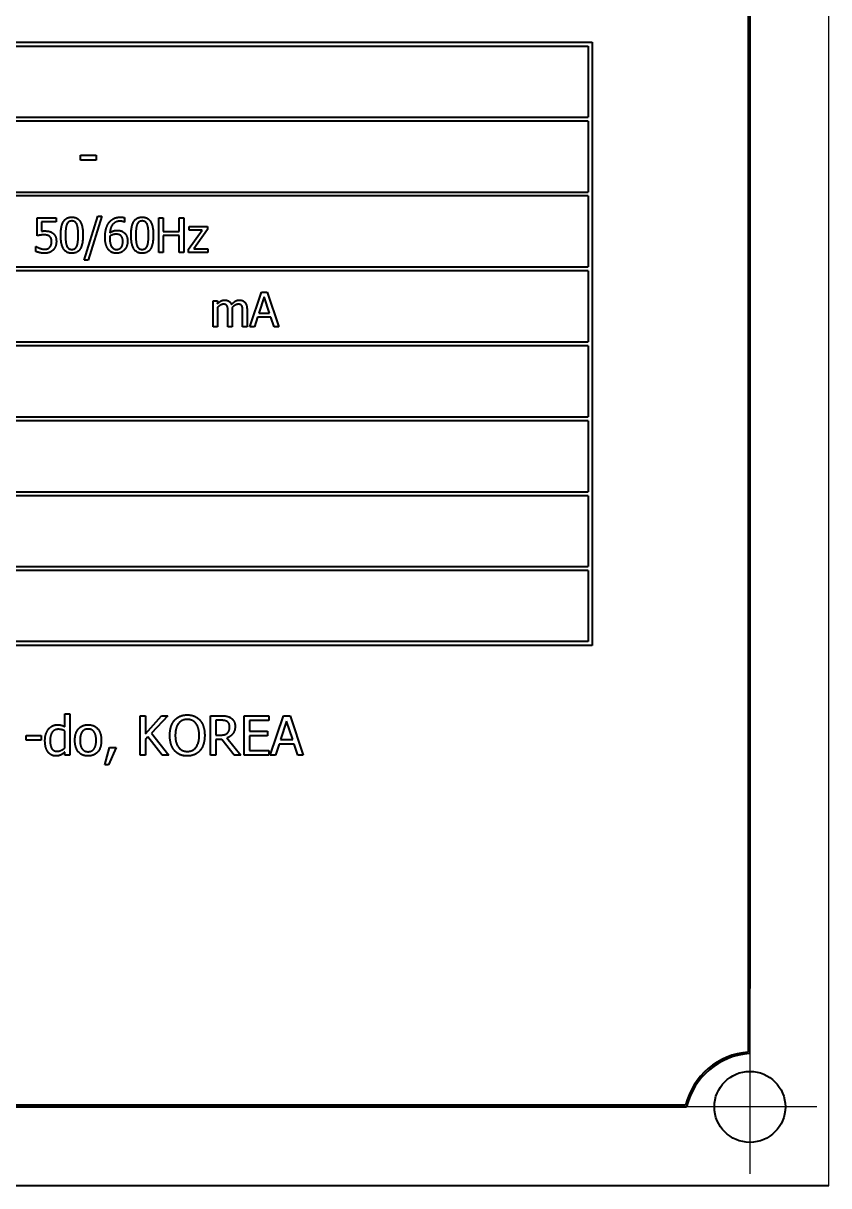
# Model space of a CAD drawing. Header units: millimetres. Extents: x 0 to 5945, y 0 to 4205.
# Drawn here: x 4921.3 to 4972.4, y 1972.1 to 2045.8 of the extents above; entities that cross this region are included whole.
import ezdxf

# ---------------------------------------------------------------- set-up
doc = ezdxf.new("R2010")
doc.units = ezdxf.units.MM
doc.header["$LTSCALE"] = 5
doc.linetypes.add('CHAIN', pattern=[0.3543, 0.2362, -0.0295, 0.0591, -0.0295])
doc.layers.get('0').update_dxf_attribs({"color": 3, "lineweight": 25})
doc.layers.add('가시적인 것(ISO)', color=3, linetype='Continuous', lineweight=40)
doc.layers.add('중심 표식(ISO)', color=1, linetype='Continuous', lineweight=25)

msp = doc.modelspace()

# ---------------------------------------------------------------- linework, layer by layer
msp.add_line((4972.374, 1972.126), (4972.374, 2092.126))
at = {"layer": '가시적인 것(ISO)'}
for p, q in [((4967.274, 2083.647), (4967.274, 1980.606)), ((4967.374, 1980.513), (4967.374, 2083.74)), ((4967.374, 2079.626), (4967.374, 1984.626)), ((4875.374, 2044.626), (4957.374, 2044.626)), ((4957.374, 2044.626), (4957.374, 2006.376)), ((4875.624, 2044.376), (4957.124, 2044.376)), ((4957.124, 2044.376), (4957.124, 2039.876)), ((4875.624, 2039.876), (4957.124, 2039.876)), ((4957.124, 2039.626), (4875.624, 2039.626)), ((4957.124, 2039.626), (4957.124, 2035.126)), ((4924.946, 2037.156), (4924.946, 2037.472)), ((4924.946, 2037.472), (4925.93, 2037.472)), ((4925.93, 2037.156), (4924.946, 2037.156)), ((4925.93, 2037.472), (4925.93, 2037.156)), ((4875.624, 2035.126), (4957.124, 2035.126)), ((4957.124, 2034.876), (4875.624, 2034.876)), ((4957.124, 2034.876), (4957.124, 2030.376)), ((4922.185, 2032.357), (4922.185, 2033.491)), ((4922.185, 2033.491), (4923.392, 2033.491)), ((4923.392, 2033.491), (4923.392, 2033.232)), ((4925.177, 2030.813), (4926.034, 2033.589)), ((4926.287, 2033.589), (4925.426, 2030.813)), ((4926.034, 2033.589), (4926.287, 2033.589)), ((4927.73, 2033.501), (4927.73, 2033.218)), ((4929.894, 2031.291), (4929.894, 2033.491)), ((4929.894, 2033.491), (4930.186, 2033.491)), ((4930.186, 2033.491), (4930.186, 2032.628)), ((4931.199, 2032.628), (4931.199, 2033.491)), ((4931.199, 2033.491), (4931.491, 2033.491)), ((4931.491, 2033.491), (4931.491, 2031.291)), ((4923.392, 2033.232), (4922.469, 2033.232)), ((4922.469, 2033.232), (4922.469, 2032.646)), ((4927.73, 2033.218), (4927.717, 2033.218)), ((4931.787, 2031.498), (4932.65, 2032.713)), ((4931.823, 2032.713), (4931.823, 2032.942)), ((4931.823, 2032.942), (4932.984, 2032.942)), ((4932.65, 2032.713), (4931.823, 2032.713)), ((4932.984, 2032.744), (4932.117, 2031.524)), ((4932.984, 2032.942), (4932.984, 2032.744)), ((4930.186, 2032.628), (4931.199, 2032.628)), ((4931.199, 2032.368), (4930.186, 2032.368)), ((4930.186, 2032.368), (4930.186, 2031.291)), ((4931.199, 2031.291), (4931.199, 2032.368)), ((4922.094, 2031.369), (4922.094, 2031.681)), ((4922.094, 2031.681), (4922.116, 2031.681)), ((4930.186, 2031.291), (4929.894, 2031.291)), ((4931.491, 2031.291), (4931.199, 2031.291)), ((4931.787, 2031.291), (4931.787, 2031.498)), ((4933, 2031.291), (4931.787, 2031.291)), ((4932.117, 2031.524), (4933, 2031.524)), ((4933, 2031.524), (4933, 2031.291)), ((4925.426, 2030.813), (4925.177, 2030.813)), ((4875.624, 2030.376), (4957.124, 2030.376)), ((4957.124, 2030.126), (4875.624, 2030.126)), ((4957.124, 2030.126), (4957.124, 2025.626)), ((4933.344, 2026.578), (4933.344, 2028.229)), ((4933.344, 2028.229), (4933.622, 2028.229)), ((4933.622, 2028.229), (4933.622, 2028.047)), ((4935.669, 2026.578), (4936.41, 2028.778)), ((4936.583, 2028.479), (4936.244, 2027.443)), ((4936.41, 2028.778), (4936.77, 2028.778)), ((4936.924, 2027.443), (4936.583, 2028.479)), ((4936.77, 2028.778), (4937.512, 2026.578)), ((4933.622, 2027.812), (4933.622, 2026.578)), ((4934.28, 2026.578), (4934.28, 2027.534)), ((4934.558, 2027.666), (4934.558, 2026.578)), ((4935.216, 2026.578), (4935.216, 2027.534)), ((4935.494, 2027.666), (4935.494, 2026.578)), ((4936.164, 2027.193), (4935.965, 2026.578)), ((4937.004, 2027.193), (4936.164, 2027.193)), ((4936.244, 2027.443), (4936.924, 2027.443)), ((4937.204, 2026.578), (4937.004, 2027.193)), ((4933.622, 2026.578), (4933.344, 2026.578)), ((4934.558, 2026.578), (4934.28, 2026.578)), ((4935.494, 2026.578), (4935.216, 2026.578)), ((4935.965, 2026.578), (4935.669, 2026.578)), ((4937.512, 2026.578), (4937.204, 2026.578)), ((4875.624, 2025.626), (4957.124, 2025.626)), ((4957.124, 2025.376), (4875.624, 2025.376)), ((4957.124, 2025.376), (4957.124, 2020.876)), ((4875.624, 2020.876), (4957.124, 2020.876)), ((4957.124, 2020.626), (4875.624, 2020.626)), ((4957.124, 2020.626), (4957.124, 2016.126)), ((4875.624, 2016.126), (4957.124, 2016.126)), ((4957.124, 2015.876), (4875.624, 2015.876)), ((4957.124, 2015.876), (4957.124, 2011.376)), ((4875.624, 2011.376), (4957.124, 2011.376)), ((4957.124, 2011.126), (4875.624, 2011.126)), ((4957.124, 2011.126), (4957.124, 2006.626)), ((4957.374, 2006.376), (4875.374, 2006.376)), ((4957.124, 2006.626), (4875.624, 2006.626)), ((4923.94, 2001.226), (4923.94, 2002.036)), ((4923.94, 2002.036), (4924.256, 2002.036)), ((4924.256, 2002.036), (4924.256, 1999.425)), ((4928.719, 1999.425), (4928.719, 2001.925)), ((4928.719, 2001.925), (4929.051, 2001.925)), ((4929.051, 2000.776), (4930.077, 2001.925)), ((4929.051, 2001.925), (4929.051, 2000.776)), ((4930.482, 2001.925), (4929.446, 2000.809)), ((4930.077, 2001.925), (4930.482, 2001.925)), ((4933.174, 2001.925), (4933.818, 2001.925)), ((4933.174, 1999.425), (4933.174, 2001.925)), ((4935.307, 1999.425), (4935.307, 2001.925)), ((4935.307, 2001.925), (4936.871, 2001.925)), ((4936.871, 2001.925), (4936.871, 2001.629)), ((4936.967, 1999.425), (4937.809, 2001.925)), ((4937.809, 2001.925), (4938.219, 2001.925)), ((4938.219, 2001.925), (4939.062, 1999.425)), ((4923.94, 1999.881), (4923.94, 2000.965)), ((4933.837, 2001.637), (4933.506, 2001.637)), ((4933.506, 2001.637), (4933.506, 2000.697)), ((4936.871, 2001.629), (4935.64, 2001.629)), ((4935.64, 2001.629), (4935.64, 2000.944)), ((4938.006, 2001.585), (4937.621, 2000.408)), ((4938.393, 2000.408), (4938.006, 2001.585)), ((4921.489, 2000.367), (4921.489, 2000.671)), ((4921.489, 2000.671), (4922.435, 2000.671)), ((4922.435, 2000.367), (4921.489, 2000.367)), ((4922.435, 2000.671), (4922.435, 2000.367)), ((4929.197, 2000.588), (4929.051, 2000.424)), ((4929.051, 2000.424), (4929.051, 1999.425)), ((4930.111, 1999.425), (4929.197, 2000.588)), ((4929.446, 2000.809), (4930.542, 1999.425)), ((4933.506, 2000.697), (4933.798, 2000.697)), ((4933.887, 2000.42), (4933.506, 2000.42)), ((4933.506, 2000.42), (4933.506, 1999.425)), ((4934.677, 1999.425), (4933.887, 2000.42)), ((4934.22, 2000.513), (4935.109, 1999.425)), ((4935.64, 2000.944), (4936.788, 2000.944)), ((4936.788, 2000.649), (4935.64, 2000.649)), ((4935.64, 2000.649), (4935.64, 1999.721)), ((4936.788, 2000.944), (4936.788, 2000.649)), ((4937.621, 2000.408), (4938.393, 2000.408)), ((4923.94, 1999.425), (4923.94, 1999.615)), ((4926.474, 1998.803), (4926.77, 1999.903)), ((4927.19, 1999.903), (4926.72, 1998.803)), ((4926.77, 1999.903), (4927.19, 1999.903)), ((4935.64, 1999.721), (4936.871, 1999.721)), ((4936.871, 1999.721), (4936.871, 1999.425)), ((4937.53, 2000.124), (4937.303, 1999.425)), ((4938.484, 2000.124), (4937.53, 2000.124)), ((4938.711, 1999.425), (4938.484, 2000.124)), ((4924.256, 1999.425), (4923.94, 1999.425)), ((4926.72, 1998.803), (4926.474, 1998.803)), ((4929.051, 1999.425), (4928.719, 1999.425)), ((4930.542, 1999.425), (4930.111, 1999.425)), ((4933.506, 1999.425), (4933.174, 1999.425)), ((4935.109, 1999.425), (4934.677, 1999.425)), ((4936.871, 1999.425), (4935.307, 1999.425)), ((4937.303, 1999.425), (4936.967, 1999.425)), ((4939.062, 1999.425), (4938.711, 1999.425)), ((4821.654, 1977.126), (4963.366, 1977.126)), ((4963.287, 1977.226), (4821.732, 1977.226)), ((4972.374, 1972.126), (4812.374, 1972.126))]:
    msp.add_line(p, q, dxfattribs=at)
msp.add_circle((4967.374, 1977.126), 2.25, dxfattribs=at)
for radius, start, end in [(4.495, 94.74086, 165.83507), (4.395, 93.54181, 166.84836)]:
    msp.add_arc((4967.645, 1976.126), radius, start, end, dxfattribs=at)
for points in [[(4923.684, 2032.389), (4923.684, 2032.984), (4924.029, 2033.535), (4924.389, 2033.535)], [(4924.389, 2033.535), (4924.751, 2033.535), (4925.091, 2032.965), (4925.091, 2032.391)], [(4926.735, 2033.177), (4926.854, 2033.345), (4927.232, 2033.532), (4927.48, 2033.532)], [(4927.48, 2033.532), (4927.553, 2033.532), (4927.682, 2033.517), (4927.73, 2033.501)], [(4928.143, 2032.389), (4928.143, 2032.984), (4928.487, 2033.535), (4928.847, 2033.535)], [(4928.847, 2033.535), (4929.209, 2033.535), (4929.55, 2032.965), (4929.55, 2032.391)], [(4922.469, 2032.646), (4922.522, 2032.653), (4922.625, 2032.658), (4922.668, 2032.658)], [(4922.668, 2032.658), (4922.838, 2032.658), (4923.071, 2032.603), (4923.178, 2032.521)], [(4924.061, 2033.059), (4924.016, 2032.947), (4923.984, 2032.605), (4923.984, 2032.389)], [(4924.389, 2033.291), (4924.266, 2033.291), (4924.107, 2033.175), (4924.061, 2033.059)], [(4924.711, 2033.063), (4924.667, 2033.175), (4924.512, 2033.291), (4924.389, 2033.291)], [(4924.792, 2032.391), (4924.792, 2032.617), (4924.756, 2032.951), (4924.711, 2033.063)], [(4926.494, 2032.257), (4926.494, 2032.544), (4926.612, 2033.006), (4926.735, 2033.177)], [(4927.441, 2033.277), (4927.166, 2033.277), (4926.829, 2032.906), (4926.797, 2032.542)], [(4926.797, 2032.542), (4926.902, 2032.615), (4927.124, 2032.696), (4927.255, 2032.696)], [(4927.255, 2032.696), (4927.384, 2032.696), (4927.576, 2032.644), (4927.682, 2032.565)], [(4927.717, 2033.218), (4927.676, 2033.239), (4927.526, 2033.277), (4927.441, 2033.277)], [(4928.519, 2033.059), (4928.475, 2032.947), (4928.443, 2032.605), (4928.443, 2032.389)], [(4928.847, 2033.291), (4928.724, 2033.291), (4928.566, 2033.175), (4928.519, 2033.059)], [(4929.17, 2033.063), (4929.126, 2033.175), (4928.971, 2033.291), (4928.847, 2033.291)], [(4929.25, 2032.391), (4929.25, 2032.617), (4929.215, 2032.951), (4929.17, 2033.063)], [(4922.62, 2032.41), (4922.499, 2032.41), (4922.258, 2032.373), (4922.185, 2032.357)], [(4922.98, 2032.309), (4922.918, 2032.364), (4922.732, 2032.41), (4922.62, 2032.41)], [(4923.105, 2031.991), (4923.105, 2032.109), (4923.041, 2032.259), (4922.98, 2032.309)], [(4922.993, 2031.633), (4923.048, 2031.699), (4923.105, 2031.874), (4923.105, 2031.991)], [(4923.178, 2032.521), (4923.287, 2032.439), (4923.405, 2032.189), (4923.405, 2031.99)], [(4923.405, 2031.99), (4923.405, 2031.831), (4923.303, 2031.56), (4923.21, 2031.46)], [(4924.389, 2031.244), (4924.025, 2031.244), (4923.684, 2031.81), (4923.684, 2032.389)], [(4923.984, 2032.389), (4923.984, 2032.157), (4924.012, 2031.847), (4924.059, 2031.726)], [(4925.091, 2032.391), (4925.091, 2031.799), (4924.747, 2031.244), (4924.389, 2031.244)], [(4924.713, 2031.72), (4924.756, 2031.829), (4924.792, 2032.164), (4924.792, 2032.391)], [(4926.737, 2031.444), (4926.623, 2031.563), (4926.494, 2031.965), (4926.494, 2032.257)], [(4926.797, 2032.33), (4926.795, 2032.298), (4926.792, 2032.237), (4926.792, 2032.191)], [(4926.792, 2032.191), (4926.792, 2031.963), (4926.881, 2031.683), (4926.949, 2031.61)], [(4927.189, 2032.451), (4927.086, 2032.451), (4926.892, 2032.389), (4926.797, 2032.33)], [(4927.471, 2032.375), (4927.412, 2032.421), (4927.266, 2032.451), (4927.189, 2032.451)], [(4927.223, 2031.485), (4927.402, 2031.485), (4927.621, 2031.738), (4927.621, 2031.991)], [(4927.621, 2031.991), (4927.621, 2032.127), (4927.55, 2032.31), (4927.471, 2032.375)], [(4927.682, 2032.565), (4927.803, 2032.475), (4927.92, 2032.193), (4927.92, 2032.004)], [(4927.92, 2032.004), (4927.92, 2031.834), (4927.808, 2031.547), (4927.714, 2031.451)], [(4928.847, 2031.244), (4928.484, 2031.244), (4928.143, 2031.81), (4928.143, 2032.389)], [(4928.443, 2032.389), (4928.443, 2032.157), (4928.471, 2031.847), (4928.518, 2031.726)], [(4929.55, 2032.391), (4929.55, 2031.799), (4929.206, 2031.244), (4928.847, 2031.244)], [(4929.172, 2031.72), (4929.215, 2031.829), (4929.25, 2032.164), (4929.25, 2032.391)], [(4922.67, 2031.244), (4922.513, 2031.244), (4922.206, 2031.314), (4922.094, 2031.369)], [(4922.116, 2031.681), (4922.149, 2031.656), (4922.276, 2031.592), (4922.353, 2031.563)], [(4922.353, 2031.563), (4922.44, 2031.533), (4922.584, 2031.499), (4922.675, 2031.499)], [(4923.21, 2031.46), (4923.118, 2031.36), (4922.841, 2031.244), (4922.67, 2031.244)], [(4922.675, 2031.499), (4922.765, 2031.499), (4922.932, 2031.563), (4922.993, 2031.633)], [(4924.059, 2031.726), (4924.102, 2031.612), (4924.26, 2031.489), (4924.389, 2031.489)], [(4924.389, 2031.489), (4924.51, 2031.489), (4924.669, 2031.604), (4924.713, 2031.72)], [(4927.222, 2031.244), (4927.074, 2031.244), (4926.829, 2031.344), (4926.737, 2031.444)], [(4926.949, 2031.61), (4927.011, 2031.54), (4927.147, 2031.485), (4927.223, 2031.485)], [(4927.714, 2031.451), (4927.616, 2031.35), (4927.37, 2031.244), (4927.222, 2031.244)], [(4928.518, 2031.726), (4928.56, 2031.612), (4928.719, 2031.489), (4928.847, 2031.489)], [(4928.847, 2031.489), (4928.969, 2031.489), (4929.127, 2031.604), (4929.172, 2031.72)], [(4933.622, 2028.047), (4933.731, 2028.156), (4933.945, 2028.275), (4934.073, 2028.275)], [(4934.073, 2028.275), (4934.219, 2028.275), (4934.446, 2028.142), (4934.504, 2027.99)], [(4934.504, 2027.99), (4934.631, 2028.131), (4934.87, 2028.275), (4935.009, 2028.275)], [(4935.009, 2028.275), (4935.116, 2028.275), (4935.291, 2028.209), (4935.355, 2028.135)], [(4934.002, 2028.012), (4933.912, 2028.012), (4933.715, 2027.899), (4933.622, 2027.812)], [(4934.233, 2027.896), (4934.205, 2027.954), (4934.096, 2028.012), (4934.002, 2028.012)], [(4934.28, 2027.534), (4934.28, 2027.648), (4934.262, 2027.842), (4934.233, 2027.896)], [(4934.938, 2028.012), (4934.852, 2028.012), (4934.656, 2027.906), (4934.553, 2027.807)], [(4934.553, 2027.807), (4934.554, 2027.782), (4934.558, 2027.712), (4934.558, 2027.666)], [(4935.169, 2027.896), (4935.141, 2027.954), (4935.032, 2028.012), (4934.938, 2028.012)], [(4935.216, 2027.534), (4935.216, 2027.648), (4935.198, 2027.842), (4935.169, 2027.896)], [(4935.355, 2028.135), (4935.421, 2028.06), (4935.494, 2027.835), (4935.494, 2027.666)], [(4930.899, 2001.639), (4931.045, 2001.806), (4931.452, 2001.978), (4931.703, 2001.978)], [(4931.703, 2001.978), (4931.959, 2001.978), (4932.368, 2001.799), (4932.51, 2001.639)], [(4933.818, 2001.925), (4934.033, 2001.925), (4934.323, 2001.878), (4934.455, 2001.793)], [(4934.455, 2001.793), (4934.586, 2001.708), (4934.738, 2001.443), (4934.738, 2001.246)], [(4922.684, 2000.349), (4922.684, 2000.596), (4922.812, 2000.957), (4922.923, 2001.092)], [(4922.923, 2001.092), (4923.026, 2001.214), (4923.316, 2001.354), (4923.476, 2001.354)], [(4923.529, 2001.064), (4923.286, 2001.064), (4923.01, 2000.699), (4923.01, 2000.355)], [(4923.476, 2001.354), (4923.616, 2001.354), (4923.824, 2001.291), (4923.94, 2001.226)], [(4923.94, 2000.965), (4923.822, 2001.021), (4923.636, 2001.064), (4923.529, 2001.064)], [(4924.58, 2000.363), (4924.58, 2000.833), (4925.042, 2001.354), (4925.419, 2001.354)], [(4925.419, 2001.082), (4925.174, 2001.082), (4924.906, 2000.728), (4924.906, 2000.363)], [(4925.419, 2001.354), (4925.8, 2001.354), (4926.256, 2000.835), (4926.256, 2000.363)], [(4925.929, 2000.363), (4925.929, 2000.728), (4925.664, 2001.082), (4925.419, 2001.082)], [(4930.599, 2000.675), (4930.599, 2000.989), (4930.755, 2001.467), (4930.899, 2001.639)], [(4931.15, 2001.431), (4931.051, 2001.303), (4930.946, 2000.918), (4930.946, 2000.675)], [(4931.705, 2001.69), (4931.525, 2001.69), (4931.254, 2001.564), (4931.15, 2001.431)], [(4932.258, 2001.431), (4932.159, 2001.56), (4931.88, 2001.69), (4931.705, 2001.69)], [(4932.463, 2000.675), (4932.463, 2000.922), (4932.356, 2001.305), (4932.258, 2001.431)], [(4932.51, 2001.639), (4932.651, 2001.473), (4932.809, 2000.987), (4932.809, 2000.675)], [(4934.234, 2001.552), (4934.163, 2001.599), (4933.974, 2001.637), (4933.837, 2001.637)], [(4934.738, 2001.246), (4934.738, 2000.973), (4934.459, 2000.602), (4934.22, 2000.513)], [(4934.392, 2001.22), (4934.392, 2001.329), (4934.315, 2001.498), (4934.234, 2001.552)], [(4934.25, 2000.827), (4934.323, 2000.896), (4934.392, 2001.09), (4934.392, 2001.22)], [(4922.876, 1999.624), (4922.785, 1999.747), (4922.684, 2000.112), (4922.684, 2000.349)], [(4923.01, 2000.355), (4923.01, 2000.023), (4923.221, 1999.672), (4923.454, 1999.672)], [(4925.419, 1999.372), (4925.028, 1999.372), (4924.58, 1999.905), (4924.58, 2000.363)], [(4924.906, 2000.363), (4924.906, 2000.009), (4925.174, 1999.644), (4925.419, 1999.644)], [(4926.256, 2000.363), (4926.256, 1999.889), (4925.8, 1999.372), (4925.419, 1999.372)], [(4925.419, 1999.644), (4925.662, 1999.644), (4925.929, 2000.002), (4925.929, 2000.363)], [(4930.897, 1999.713), (4930.753, 1999.879), (4930.599, 2000.367), (4930.599, 2000.675)], [(4930.946, 2000.675), (4930.946, 2000.183), (4931.359, 1999.66), (4931.705, 1999.66)], [(4931.705, 1999.66), (4932.052, 1999.66), (4932.463, 2000.183), (4932.463, 2000.675)], [(4932.809, 2000.675), (4932.809, 2000.371), (4932.656, 1999.879), (4932.51, 1999.713)], [(4933.798, 2000.697), (4933.942, 2000.697), (4934.171, 2000.748), (4934.25, 2000.827)], [(4923.381, 1999.372), (4923.227, 1999.372), (4922.968, 1999.5), (4922.876, 1999.624)], [(4923.454, 1999.672), (4923.577, 1999.672), (4923.829, 1999.786), (4923.94, 1999.881)], [(4923.94, 1999.615), (4923.867, 1999.555), (4923.76, 1999.474), (4923.687, 1999.439)], [(4931.703, 1999.372), (4931.45, 1999.372), (4931.045, 1999.545), (4930.897, 1999.713)], [(4932.51, 1999.713), (4932.356, 1999.538), (4931.948, 1999.372), (4931.703, 1999.372)], [(4923.687, 1999.439), (4923.62, 1999.407), (4923.476, 1999.372), (4923.381, 1999.372)]]:
    msp.add_open_spline(points, degree=2, dxfattribs=at)
at = {"layer": '중심 표식(ISO)', "linetype": 'CHAIN', "ltscale": 9.445163}
for p, q in [((4967.374, 1981.376), (4967.374, 1972.876)), ((4971.624, 1977.126), (4963.124, 1977.126))]:
    msp.add_line(p, q, dxfattribs=at)

doc.saveas('drawing.dxf')
